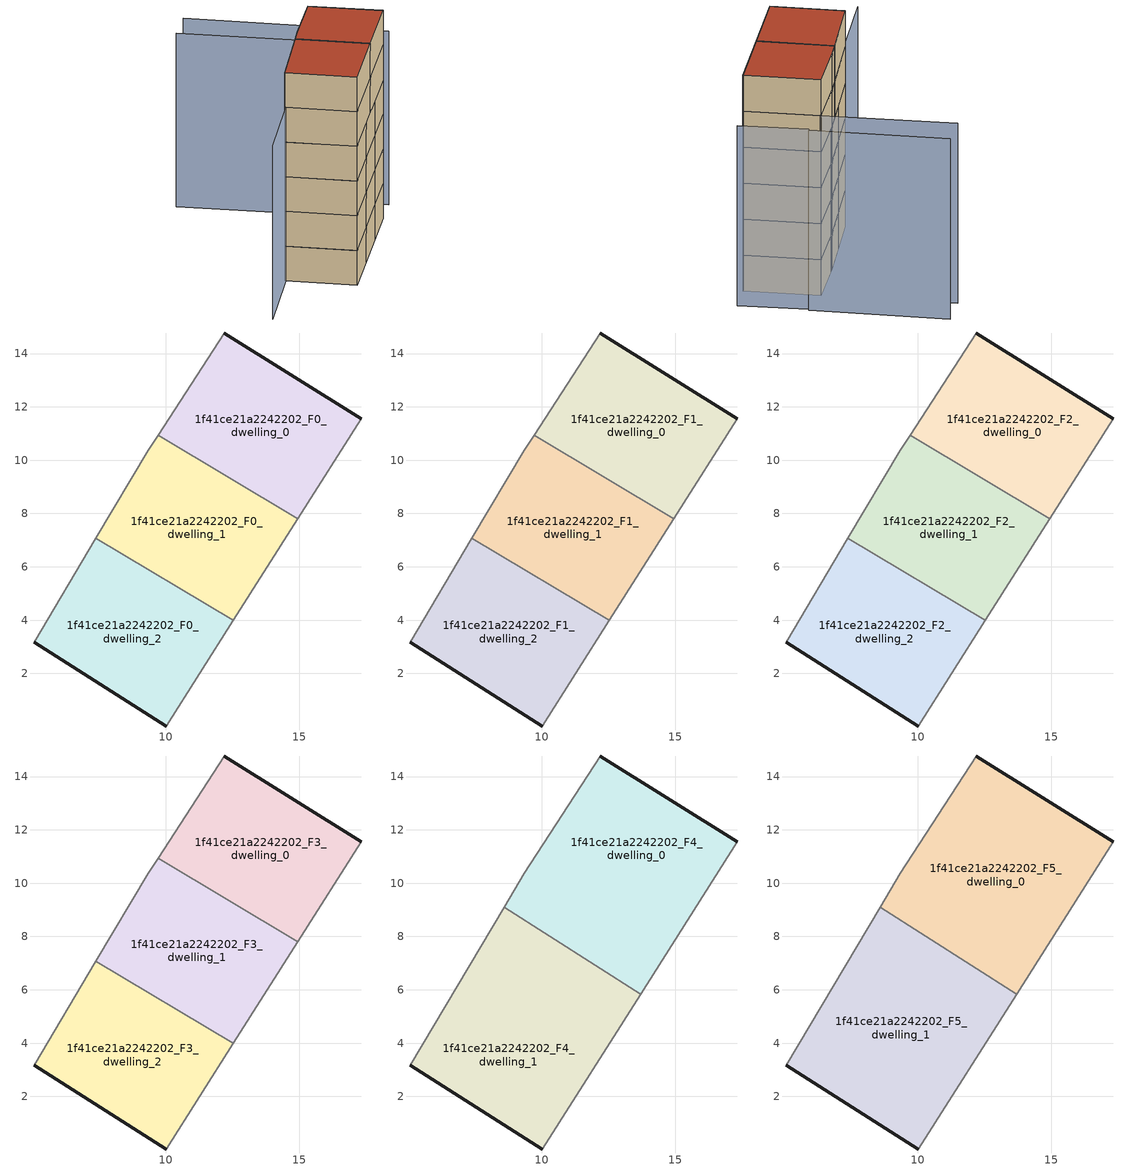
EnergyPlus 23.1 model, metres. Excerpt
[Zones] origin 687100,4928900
1f41ce21a2242202_F0_dwelling_0
 floor ground (EU_floor_Construction): 14.95,7.81 17.33,11.55 12.19,14.77 9.71,10.94 z0
 wall outside (EU_wall_Construction): 12.19,14.77 17.33,11.55 z0:3
 wall adiabatic (EU_wall_Construction): 17.33,11.55 14.95,7.81 / 9.71,10.94 12.19,14.77 z0:3
 wall to 1f41ce21a2242202_F0_dwelling_1 (EU_wall_Construction): 14.95,7.81 9.71,10.94 z0:3
1f41ce21a2242202_F0_dwelling_1
 floor ground (EU_floor_Construction): 12.53,3.99 14.95,7.81 9.71,10.94 9.34,10.37 7.38,7.07 z0
 wall adiabatic (EU_wall_Construction): 14.95,7.81 12.53,3.99 / 7.38,7.07 9.34,10.37 9.71,10.94 z0:3
 wall to 1f41ce21a2242202_F0_dwelling_2 (EU_wall_Construction): 12.53,3.99 7.38,7.07 z0:3
1f41ce21a2242202_F0_dwelling_2
 floor ground (EU_floor_Construction): 10.01,0.03 12.53,3.99 7.38,7.07 5.06,3.18 z0
 wall outside (EU_wall_Construction): 10.01,0.03 5.06,3.18 z0:3
 wall adiabatic (EU_wall_Construction): 12.53,3.99 10.01,0.03 / 5.06,3.18 7.38,7.07 z0:3
1f41ce21a2242202_F1_dwelling_0
 floor to 1f41ce21a2242202_F0_dwelling_0 (EU_floor_Construction): 14.95,7.81 17.33,11.55 12.19,14.77 9.71,10.94 z3
 wall outside (EU_wall_Construction): 12.19,14.77 17.33,11.55 z3:6
 wall adiabatic (EU_wall_Construction): 17.33,11.55 14.95,7.81 / 9.71,10.94 12.19,14.77 z3:6
 wall to 1f41ce21a2242202_F1_dwelling_1 (EU_wall_Construction): 14.95,7.81 9.71,10.94 z3:6
1f41ce21a2242202_F1_dwelling_1
 floor to 1f41ce21a2242202_F0_dwelling_1 (EU_floor_Construction): 12.53,3.99 14.95,7.81 9.71,10.94 9.34,10.37 7.38,7.07 z3
 wall adiabatic (EU_wall_Construction): 14.95,7.81 12.53,3.99 / 7.38,7.07 9.34,10.37 9.71,10.94 z3:6
 wall to 1f41ce21a2242202_F1_dwelling_2 (EU_wall_Construction): 12.53,3.99 7.38,7.07 z3:6
1f41ce21a2242202_F1_dwelling_2
 floor to 1f41ce21a2242202_F0_dwelling_2 (EU_floor_Construction): 10.01,0.03 12.53,3.99 7.38,7.07 5.06,3.18 z3
 wall outside (EU_wall_Construction): 10.01,0.03 5.06,3.18 z3:6
 wall adiabatic (EU_wall_Construction): 12.53,3.99 10.01,0.03 / 5.06,3.18 7.38,7.07 z3:6
1f41ce21a2242202_F2_dwelling_0
 floor to 1f41ce21a2242202_F1_dwelling_0 (EU_floor_Construction): 14.95,7.81 17.33,11.55 12.19,14.77 9.71,10.94 z6
 wall outside (EU_wall_Construction): 12.19,14.77 17.33,11.55 z6:9
 wall adiabatic (EU_wall_Construction): 17.33,11.55 14.95,7.81 / 9.71,10.94 12.19,14.77 z6:9
 wall to 1f41ce21a2242202_F2_dwelling_1 (EU_wall_Construction): 14.95,7.81 9.71,10.94 z6:9
1f41ce21a2242202_F2_dwelling_1
 floor to 1f41ce21a2242202_F1_dwelling_1 (EU_floor_Construction): 12.53,3.99 14.95,7.81 9.71,10.94 9.34,10.37 7.38,7.07 z6
 wall adiabatic (EU_wall_Construction): 14.95,7.81 12.53,3.99 / 7.38,7.07 9.34,10.37 9.71,10.94 z6:9
 wall to 1f41ce21a2242202_F2_dwelling_2 (EU_wall_Construction): 12.53,3.99 7.38,7.07 z6:9
1f41ce21a2242202_F2_dwelling_2
 floor to 1f41ce21a2242202_F1_dwelling_2 (EU_floor_Construction): 10.01,0.03 12.53,3.99 7.38,7.07 5.06,3.18 z6
 wall outside (EU_wall_Construction): 10.01,0.03 5.06,3.18 z6:9
 wall adiabatic (EU_wall_Construction): 12.53,3.99 10.01,0.03 / 5.06,3.18 7.38,7.07 z6:9
1f41ce21a2242202_F3_dwelling_0
 floor to 1f41ce21a2242202_F2_dwelling_0 (EU_floor_Construction): 14.95,7.81 17.33,11.55 12.19,14.77 9.71,10.94 z9
 wall outside (EU_wall_Construction): 12.19,14.77 17.33,11.55 z9:12
 wall adiabatic (EU_wall_Construction): 17.33,11.55 14.95,7.81 / 9.71,10.94 12.19,14.77 z9:12
 wall to 1f41ce21a2242202_F3_dwelling_1 (EU_wall_Construction): 14.95,7.81 9.71,10.94 z9:12
1f41ce21a2242202_F3_dwelling_1
 floor to 1f41ce21a2242202_F2_dwelling_1 (EU_floor_Construction): 12.53,3.99 14.95,7.81 9.71,10.94 9.34,10.37 7.38,7.07 z9
 wall adiabatic (EU_wall_Construction): 14.95,7.81 12.53,3.99 / 7.38,7.07 9.34,10.37 9.71,10.94 z9:12
 wall to 1f41ce21a2242202_F3_dwelling_2 (EU_wall_Construction): 12.53,3.99 7.38,7.07 z9:12
1f41ce21a2242202_F3_dwelling_2
 floor to 1f41ce21a2242202_F2_dwelling_2 (EU_floor_Construction): 10.01,0.03 12.53,3.99 7.38,7.07 5.06,3.18 z9
 wall outside (EU_wall_Construction): 10.01,0.03 5.06,3.18 z9:12
 wall adiabatic (EU_wall_Construction): 12.53,3.99 10.01,0.03 / 5.06,3.18 7.38,7.07 z9:12
1f41ce21a2242202_F4_dwelling_0
 floor to 1f41ce21a2242202_F3_dwelling_0 (EU_floor_Construction): 14.95,7.81 17.33,11.55 12.19,14.77 9.71,10.94 z12
 floor to 1f41ce21a2242202_F3_dwelling_1 (EU_floor_Construction): 13.7,5.84 14.95,7.81 9.71,10.94 9.34,10.37 8.58,9.09 z12
 wall outside (EU_wall_Construction): 12.19,14.77 17.33,11.55 z12:15
 wall adiabatic (EU_wall_Construction): 17.33,11.55 13.7,5.84 / 8.58,9.09 9.34,10.37 12.19,14.77 z12:15
 wall to 1f41ce21a2242202_F4_dwelling_1 (EU_wall_Construction): 13.7,5.84 8.58,9.09 z12:15
1f41ce21a2242202_F4_dwelling_1
 floor to 1f41ce21a2242202_F3_dwelling_1 (EU_floor_Construction): 12.53,3.99 13.7,5.84 8.58,9.09 7.38,7.07 z12
 floor to 1f41ce21a2242202_F3_dwelling_2 (EU_floor_Construction): 10.01,0.03 12.53,3.99 7.38,7.07 5.06,3.18 z12
 wall outside (EU_wall_Construction): 10.01,0.03 5.06,3.18 z12:15
 wall adiabatic (EU_wall_Construction): 13.7,5.84 10.01,0.03 / 5.06,3.18 8.58,9.09 z12:15
1f41ce21a2242202_F5_dwelling_0
 floor to 1f41ce21a2242202_F4_dwelling_0 (EU_floor_Construction): 13.7,5.84 17.33,11.55 12.19,14.77 9.34,10.37 8.58,9.09 z15
 wall outside (EU_wall_Construction): 12.19,14.77 17.33,11.55 z15:18
 wall adiabatic (EU_wall_Construction): 17.33,11.55 13.7,5.84 / 8.58,9.09 9.34,10.37 12.19,14.77 z15:18
 wall to 1f41ce21a2242202_F5_dwelling_1 (EU_wall_Construction): 13.7,5.84 8.58,9.09 z15:18
 roof outside (EU_roof_Construction): 17.33,11.55 13.7,5.84 8.58,9.09 9.34,10.37 12.19,14.77 z18
1f41ce21a2242202_F5_dwelling_1
 floor to 1f41ce21a2242202_F4_dwelling_1 (EU_floor_Construction): 10.01,0.03 13.7,5.84 8.58,9.09 5.06,3.18 z15
 wall outside (EU_wall_Construction): 10.01,0.03 5.06,3.18 z15:18
 wall adiabatic (EU_wall_Construction): 13.7,5.84 10.01,0.03 / 5.06,3.18 8.58,9.09 z15:18
 roof outside (EU_roof_Construction): 13.7,5.84 10.01,0.03 5.06,3.18 8.58,9.09 z18
shading: 3.23,20.33 12.28,14.77 / 12.28,14.77 1.07,-3.49 / 18.86,13.92 14.15,16.81 / 14.22,16.93 4.98,22.91 z0:15
[Building]
EU S2 Campaign: North Axis=0; Terrain=City; Solar Distribution=FullExterior
[Site:Location]
Bologna: Latitude=44.5; Longitude=11.25; Time Zone=1; Elevation=37
[SizingPeriod:WeatherFileDays]
AnnualSizingPeriod: Begin Month=1; Begin Day of Month=1; End Month=12; End Day of Month=31; Day of Week for Start Day=Monday; Use Weather File Daylight Saving Period=No; Use Weather File Rain and Snow Indicators=No
[MATERIAL]
EU_InternalMass_Material: Roughness=MediumRough; Thickness=0.1; Conductivity=1; Density=1800; Specific Heat=900; Thermal Absorptance=0.9; Solar Absorptance=0.7; Visible Absorptance=0.7
[MATERIAL:NOMASS] Roughness=MediumRough; Thermal Absorptance=0.9; Solar Absorptance=0.7; Visible Absorptance=0.7
Name | Thermal Resistance
EU_wall_NoMass | 0.905828
EU_roof_NoMass | 0.37593
EU_floor_NoMass | 0.67114
[CONSTRUCTION]
EU_wall_Construction: EU_wall_NoMass
EU_roof_Construction: EU_roof_NoMass
EU_floor_Construction: EU_floor_NoMass
EU_InternalMass_Construction: EU_InternalMass_Material
[ZONE] Type=1; Multiplier=1; Ceiling Height=autocalculate; Floor Area=autocalculate; Part of Total Floor Area=Yes
Name | Volume
1f41ce21a2242202_F0_dwelling_0; 1f41ce21a2242202_F1_dwelling_0; 1f41ce21a2242202_F2_dwelling_0; 1f41ce21a2242202_F3_dwelling_0 | 82.125
1f41ce21a2242202_F4_dwelling_0; 1f41ce21a2242202_F5_dwelling_0 | 123.205
1f41ce21a2242202_F0_dwelling_1; 1f41ce21a2242202_F1_dwelling_1; 1f41ce21a2242202_F2_dwelling_1; 1f41ce21a2242202_F3_dwelling_1 | 82.1455
1f41ce21a2242202_F4_dwelling_1; 1f41ce21a2242202_F5_dwelling_1 | 123.203
1f41ce21a2242202_F0_dwelling_2; 1f41ce21a2242202_F1_dwelling_2; 1f41ce21a2242202_F2_dwelling_2; 1f41ce21a2242202_F3_dwelling_2 | 82.1338
[INTERNALMASS] Construction=EU_InternalMass_Construction
Name | Zone or ZoneList | Surface Area
1f41ce21a2242202_F0_dwelling_0_EU_InternalMass | 1f41ce21a2242202_F0_dwelling_0 | 27.3751
1f41ce21a2242202_F0_dwelling_1_EU_InternalMass | 1f41ce21a2242202_F0_dwelling_1 | 27.3818
1f41ce21a2242202_F0_dwelling_2_EU_InternalMass | 1f41ce21a2242202_F0_dwelling_2 | 27.3781
1f41ce21a2242202_F1_dwelling_0_EU_InternalMass | 1f41ce21a2242202_F1_dwelling_0 | 27.3751
1f41ce21a2242202_F1_dwelling_1_EU_InternalMass | 1f41ce21a2242202_F1_dwelling_1 | 27.3818
1f41ce21a2242202_F1_dwelling_2_EU_InternalMass | 1f41ce21a2242202_F1_dwelling_2 | 27.3781
1f41ce21a2242202_F2_dwelling_0_EU_InternalMass | 1f41ce21a2242202_F2_dwelling_0 | 27.3751
1f41ce21a2242202_F2_dwelling_1_EU_InternalMass | 1f41ce21a2242202_F2_dwelling_1 | 27.3818
1f41ce21a2242202_F2_dwelling_2_EU_InternalMass | 1f41ce21a2242202_F2_dwelling_2 | 27.3781
1f41ce21a2242202_F3_dwelling_0_EU_InternalMass | 1f41ce21a2242202_F3_dwelling_0 | 27.3751
1f41ce21a2242202_F3_dwelling_1_EU_InternalMass | 1f41ce21a2242202_F3_dwelling_1 | 27.3818
1f41ce21a2242202_F3_dwelling_2_EU_InternalMass | 1f41ce21a2242202_F3_dwelling_2 | 27.3781
1f41ce21a2242202_F4_dwelling_0_EU_InternalMass | 1f41ce21a2242202_F4_dwelling_0 | 41.0689
1f41ce21a2242202_F4_dwelling_1_EU_InternalMass | 1f41ce21a2242202_F4_dwelling_1 | 41.0676
1f41ce21a2242202_F5_dwelling_0_EU_InternalMass | 1f41ce21a2242202_F5_dwelling_0 | 41.0689
1f41ce21a2242202_F5_dwelling_1_EU_InternalMass | 1f41ce21a2242202_F5_dwelling_1 | 41.0676
[OTHEREQUIPMENT] Fuel Type=Electricity; Design Level Calculation Method=Watts/Area; Power per Zone Floor Area=1; Fraction Latent=0; Fraction Radiant=0; Fraction Lost=0; Carbon Dioxide Generation Rate=0; EndUse Subcategory=EU_Step8_InternalGains
Name | Zone or ZoneList or Space or SpaceList | Schedule
EU_Step8_InternalGain_1f41ce21a2242202_F0_dwelling_0_f000 | 1f41ce21a2242202_F0_dwelling_0 | EU_Step8_GainSchedule_1f41ce21a2242202_F0_dwelling_0_f000
EU_Step8_InternalGain_1f41ce21a2242202_F0_dwelling_1_f000 | 1f41ce21a2242202_F0_dwelling_1 | EU_Step8_GainSchedule_1f41ce21a2242202_F0_dwelling_1_f000
EU_Step8_InternalGain_1f41ce21a2242202_F0_dwelling_2_f000 | 1f41ce21a2242202_F0_dwelling_2 | EU_Step8_GainSchedule_1f41ce21a2242202_F0_dwelling_2_f000
EU_Step8_InternalGain_1f41ce21a2242202_F1_dwelling_0_f000 | 1f41ce21a2242202_F1_dwelling_0 | EU_Step8_GainSchedule_1f41ce21a2242202_F1_dwelling_0_f000
EU_Step8_InternalGain_1f41ce21a2242202_F1_dwelling_1_f000 | 1f41ce21a2242202_F1_dwelling_1 | EU_Step8_GainSchedule_1f41ce21a2242202_F1_dwelling_1_f000
EU_Step8_InternalGain_1f41ce21a2242202_F1_dwelling_2_f000 | 1f41ce21a2242202_F1_dwelling_2 | EU_Step8_GainSchedule_1f41ce21a2242202_F1_dwelling_2_f000
EU_Step8_InternalGain_1f41ce21a2242202_F2_dwelling_0_f000 | 1f41ce21a2242202_F2_dwelling_0 | EU_Step8_GainSchedule_1f41ce21a2242202_F2_dwelling_0_f000
EU_Step8_InternalGain_1f41ce21a2242202_F2_dwelling_1_f000 | 1f41ce21a2242202_F2_dwelling_1 | EU_Step8_GainSchedule_1f41ce21a2242202_F2_dwelling_1_f000
EU_Step8_InternalGain_1f41ce21a2242202_F2_dwelling_2_f000 | 1f41ce21a2242202_F2_dwelling_2 | EU_Step8_GainSchedule_1f41ce21a2242202_F2_dwelling_2_f000
EU_Step8_InternalGain_1f41ce21a2242202_F3_dwelling_0_f000 | 1f41ce21a2242202_F3_dwelling_0 | EU_Step8_GainSchedule_1f41ce21a2242202_F3_dwelling_0_f000
EU_Step8_InternalGain_1f41ce21a2242202_F3_dwelling_1_f000 | 1f41ce21a2242202_F3_dwelling_1 | EU_Step8_GainSchedule_1f41ce21a2242202_F3_dwelling_1_f000
EU_Step8_InternalGain_1f41ce21a2242202_F3_dwelling_2_f000 | 1f41ce21a2242202_F3_dwelling_2 | EU_Step8_GainSchedule_1f41ce21a2242202_F3_dwelling_2_f000
EU_Step8_InternalGain_1f41ce21a2242202_F4_dwelling_0_f000 | 1f41ce21a2242202_F4_dwelling_0 | EU_Step8_GainSchedule_1f41ce21a2242202_F4_dwelling_0_f000
EU_Step8_InternalGain_1f41ce21a2242202_F4_dwelling_1_f000 | 1f41ce21a2242202_F4_dwelling_1 | EU_Step8_GainSchedule_1f41ce21a2242202_F4_dwelling_1_f000
EU_Step8_InternalGain_1f41ce21a2242202_F5_dwelling_0_f000 | 1f41ce21a2242202_F5_dwelling_0 | EU_Step8_GainSchedule_1f41ce21a2242202_F5_dwelling_0_f000
EU_Step8_InternalGain_1f41ce21a2242202_F5_dwelling_1_f000 | 1f41ce21a2242202_F5_dwelling_1 | EU_Step8_GainSchedule_1f41ce21a2242202_F5_dwelling_1_f000
[ZONEVENTILATION:DESIGNFLOWRATE] Schedule=EU_AlwaysOn; Design Flow Rate Calculation Method=AirChanges/Hour; Air Changes per Hour=0.73129; Ventilation Type=Natural; Fan Pressure Rise=0; Fan Total Efficiency=1; Constant Term Coefficient=1; Temperature Term Coefficient=0; Velocity Term Coefficient=0; Velocity Squared Term Coefficient=0; Minimum Indoor Temperature=-100; Maximum Indoor Temperature=100; Delta Temperature=-100; Minimum Outdoor Temperature=-100; Maximum Outdoor Temperature=100; Maximum Wind Speed=40
Name | Zone or ZoneList or Space or SpaceList
EU_ConstantAir_1f41ce21a2242202_F0_dwelling_0 | 1f41ce21a2242202_F0_dwelling_0
EU_ConstantAir_1f41ce21a2242202_F0_dwelling_1 | 1f41ce21a2242202_F0_dwelling_1
EU_ConstantAir_1f41ce21a2242202_F0_dwelling_2 | 1f41ce21a2242202_F0_dwelling_2
EU_ConstantAir_1f41ce21a2242202_F1_dwelling_0 | 1f41ce21a2242202_F1_dwelling_0
EU_ConstantAir_1f41ce21a2242202_F1_dwelling_1 | 1f41ce21a2242202_F1_dwelling_1
EU_ConstantAir_1f41ce21a2242202_F1_dwelling_2 | 1f41ce21a2242202_F1_dwelling_2
EU_ConstantAir_1f41ce21a2242202_F2_dwelling_0 | 1f41ce21a2242202_F2_dwelling_0
EU_ConstantAir_1f41ce21a2242202_F2_dwelling_1 | 1f41ce21a2242202_F2_dwelling_1
EU_ConstantAir_1f41ce21a2242202_F2_dwelling_2 | 1f41ce21a2242202_F2_dwelling_2
EU_ConstantAir_1f41ce21a2242202_F3_dwelling_0 | 1f41ce21a2242202_F3_dwelling_0
EU_ConstantAir_1f41ce21a2242202_F3_dwelling_1 | 1f41ce21a2242202_F3_dwelling_1
EU_ConstantAir_1f41ce21a2242202_F3_dwelling_2 | 1f41ce21a2242202_F3_dwelling_2
EU_ConstantAir_1f41ce21a2242202_F4_dwelling_0 | 1f41ce21a2242202_F4_dwelling_0
EU_ConstantAir_1f41ce21a2242202_F4_dwelling_1 | 1f41ce21a2242202_F4_dwelling_1
EU_ConstantAir_1f41ce21a2242202_F5_dwelling_0 | 1f41ce21a2242202_F5_dwelling_0
EU_ConstantAir_1f41ce21a2242202_F5_dwelling_1 | 1f41ce21a2242202_F5_dwelling_1
[HVACTEMPLATE:THERMOSTAT] Constant Heating Setpoint=20; Constant Cooling Setpoint=50
EU_HeatOnly_1f41ce21a2242202_F0_dwelling_0; EU_HeatOnly_1f41ce21a2242202_F0_dwelling_1; EU_HeatOnly_1f41ce21a2242202_F0_dwelling_2; EU_HeatOnly_1f41ce21a2242202_F1_dwelling_0; EU_HeatOnly_1f41ce21a2242202_F1_dwelling_1; EU_HeatOnly_1f41ce21a2242202_F1_dwelling_2; EU_HeatOnly_1f41ce21a2242202_F2_dwelling_0; EU_HeatOnly_1f41ce21a2242202_F2_dwelling_1; EU_HeatOnly_1f41ce21a2242202_F2_dwelling_2; EU_HeatOnly_1f41ce21a2242202_F3_dwelling_0; EU_HeatOnly_1f41ce21a2242202_F3_dwelling_1; EU_HeatOnly_1f41ce21a2242202_F3_dwelling_2; EU_HeatOnly_1f41ce21a2242202_F4_dwelling_0; EU_HeatOnly_1f41ce21a2242202_F4_dwelling_1; EU_HeatOnly_1f41ce21a2242202_F5_dwelling_0; EU_HeatOnly_1f41ce21a2242202_F5_dwelling_1
[HVACTEMPLATE:ZONE:IDEALLOADSAIRSYSTEM] System Availability Schedule=EU_AlwaysOn; Maximum Heating Supply Air Temperature=50; Minimum Cooling Supply Air Temperature=13; Maximum Heating Supply Air Humidity Ratio=0.0156; Minimum Cooling Supply Air Humidity Ratio=0.0077; Heating Limit=NoLimit; Cooling Limit=NoLimit; Heating Availability Schedule=EU_AlwaysOn; Cooling Availability Schedule=EU_CoolingOff; Dehumidification Control Type=ConstantSensibleHeatRatio; Cooling Sensible Heat Ratio=0.7; Dehumidification Setpoint=60; Humidification Control Type=None; Humidification Setpoint=30; Outdoor Air Method=None; Outdoor Air Flow Rate per Person=0.00944; Outdoor Air Flow Rate per Zone Floor Area=0; Outdoor Air Flow Rate per Zone=0; Demand Controlled Ventilation Type=None; Outdoor Air Economizer Type=NoEconomizer; Heat Recovery Type=None; Sensible Heat Recovery Effectiveness=0.7; Latent Heat Recovery Effectiveness=0.65
Name | Template Thermostat
1f41ce21a2242202_F0_dwelling_0 | EU_HeatOnly_1f41ce21a2242202_F0_dwelling_0
1f41ce21a2242202_F0_dwelling_1 | EU_HeatOnly_1f41ce21a2242202_F0_dwelling_1
1f41ce21a2242202_F0_dwelling_2 | EU_HeatOnly_1f41ce21a2242202_F0_dwelling_2
1f41ce21a2242202_F1_dwelling_0 | EU_HeatOnly_1f41ce21a2242202_F1_dwelling_0
1f41ce21a2242202_F1_dwelling_1 | EU_HeatOnly_1f41ce21a2242202_F1_dwelling_1
1f41ce21a2242202_F1_dwelling_2 | EU_HeatOnly_1f41ce21a2242202_F1_dwelling_2
1f41ce21a2242202_F2_dwelling_0 | EU_HeatOnly_1f41ce21a2242202_F2_dwelling_0
1f41ce21a2242202_F2_dwelling_1 | EU_HeatOnly_1f41ce21a2242202_F2_dwelling_1
1f41ce21a2242202_F2_dwelling_2 | EU_HeatOnly_1f41ce21a2242202_F2_dwelling_2
1f41ce21a2242202_F3_dwelling_0 | EU_HeatOnly_1f41ce21a2242202_F3_dwelling_0
1f41ce21a2242202_F3_dwelling_1 | EU_HeatOnly_1f41ce21a2242202_F3_dwelling_1
1f41ce21a2242202_F3_dwelling_2 | EU_HeatOnly_1f41ce21a2242202_F3_dwelling_2
1f41ce21a2242202_F4_dwelling_0 | EU_HeatOnly_1f41ce21a2242202_F4_dwelling_0
1f41ce21a2242202_F4_dwelling_1 | EU_HeatOnly_1f41ce21a2242202_F4_dwelling_1
1f41ce21a2242202_F5_dwelling_0 | EU_HeatOnly_1f41ce21a2242202_F5_dwelling_0
1f41ce21a2242202_F5_dwelling_1 | EU_HeatOnly_1f41ce21a2242202_F5_dwelling_1
[SIZING:ZONE] Zone Cooling Design Supply Air Temperature Input Method=SupplyAirTemperature; Zone Cooling Design Supply Air Temperature=13; Zone Heating Design Supply Air Temperature Input Method=SupplyAirTemperature; Zone Heating Design Supply Air Temperature=50; Zone Cooling Design Supply Air Humidity Ratio=0.008; Zone Heating Design Supply Air Humidity Ratio=0.008; Cooling Design Air Flow Method=DesignDay; Cooling Design Air Flow Rate=0; Cooling Minimum Air Flow per Zone Floor Area=0.000762; Cooling Minimum Air Flow=0; Cooling Minimum Air Flow Fraction=0.2; Heating Design Air Flow Method=DesignDay; Heating Design Air Flow Rate=0; Heating Maximum Air Flow per Zone Floor Area=0.002032; Heating Maximum Air Flow=0.141576; Heating Maximum Air Flow Fraction=0.3; Account for Dedicated Outdoor Air System=No; Dedicated Outdoor Air System Control Strategy=NeutralSupplyAir; Dedicated Outdoor Air Low Setpoint Temperature for Design=autosize; Dedicated Outdoor Air High Setpoint Temperature for Design=autosize; Zone Load Sizing Method=Sensible Load Only No Latent Load; Zone Latent Cooling Design Supply Air Humidity Ratio Input Method=HumidityRatioDifference; Zone Cooling Design Supply Air Humidity Ratio Difference=0.005; Zone Latent Heating Design Supply Air Humidity Ratio Input Method=HumidityRatioDifference; Zone Humidification Design Supply Air Humidity Ratio Difference=0.005
1f41ce21a2242202_F0_dwelling_0; 1f41ce21a2242202_F0_dwelling_1; 1f41ce21a2242202_F0_dwelling_2; 1f41ce21a2242202_F1_dwelling_0; 1f41ce21a2242202_F1_dwelling_1; 1f41ce21a2242202_F1_dwelling_2; 1f41ce21a2242202_F2_dwelling_0; 1f41ce21a2242202_F2_dwelling_1; 1f41ce21a2242202_F2_dwelling_2; 1f41ce21a2242202_F3_dwelling_0; 1f41ce21a2242202_F3_dwelling_1; 1f41ce21a2242202_F3_dwelling_2; 1f41ce21a2242202_F4_dwelling_0; 1f41ce21a2242202_F4_dwelling_1; 1f41ce21a2242202_F5_dwelling_0; 1f41ce21a2242202_F5_dwelling_1
[SCHEDULE:CONSTANT]
Name | Hourly Value
EU_AlwaysOn | 1
EU_CoolingOff | 0
[SCHEDULE:FILE] Column Number=1; Rows to Skip at Top=0; Number of Hours of Data=8760; Column Separator=Comma; Interpolate to Timestep=No; Minutes per Item=60; Adjust Schedule for Daylight Savings=Yes
Name | File
EU_Step8_GainSchedule_1f41ce21a2242202_F0_dwelling_0_f000 | ../../schedules/1f41ce21a2242202/1f41ce21a2242202_F0_dwelling_0_f000_gain.csv
EU_Step8_GainSchedule_1f41ce21a2242202_F0_dwelling_1_f000 | ../../schedules/1f41ce21a2242202/1f41ce21a2242202_F0_dwelling_1_f000_gain.csv
EU_Step8_GainSchedule_1f41ce21a2242202_F0_dwelling_2_f000 | ../../schedules/1f41ce21a2242202/1f41ce21a2242202_F0_dwelling_2_f000_gain.csv
EU_Step8_GainSchedule_1f41ce21a2242202_F1_dwelling_0_f000 | ../../schedules/1f41ce21a2242202/1f41ce21a2242202_F1_dwelling_0_f000_gain.csv
EU_Step8_GainSchedule_1f41ce21a2242202_F1_dwelling_1_f000 | ../../schedules/1f41ce21a2242202/1f41ce21a2242202_F1_dwelling_1_f000_gain.csv
EU_Step8_GainSchedule_1f41ce21a2242202_F1_dwelling_2_f000 | ../../schedules/1f41ce21a2242202/1f41ce21a2242202_F1_dwelling_2_f000_gain.csv
EU_Step8_GainSchedule_1f41ce21a2242202_F2_dwelling_0_f000 | ../../schedules/1f41ce21a2242202/1f41ce21a2242202_F2_dwelling_0_f000_gain.csv
EU_Step8_GainSchedule_1f41ce21a2242202_F2_dwelling_1_f000 | ../../schedules/1f41ce21a2242202/1f41ce21a2242202_F2_dwelling_1_f000_gain.csv
EU_Step8_GainSchedule_1f41ce21a2242202_F2_dwelling_2_f000 | ../../schedules/1f41ce21a2242202/1f41ce21a2242202_F2_dwelling_2_f000_gain.csv
EU_Step8_GainSchedule_1f41ce21a2242202_F3_dwelling_0_f000 | ../../schedules/1f41ce21a2242202/1f41ce21a2242202_F3_dwelling_0_f000_gain.csv
EU_Step8_GainSchedule_1f41ce21a2242202_F3_dwelling_1_f000 | ../../schedules/1f41ce21a2242202/1f41ce21a2242202_F3_dwelling_1_f000_gain.csv
EU_Step8_GainSchedule_1f41ce21a2242202_F3_dwelling_2_f000 | ../../schedules/1f41ce21a2242202/1f41ce21a2242202_F3_dwelling_2_f000_gain.csv
EU_Step8_GainSchedule_1f41ce21a2242202_F4_dwelling_0_f000 | ../../schedules/1f41ce21a2242202/1f41ce21a2242202_F4_dwelling_0_f000_gain.csv
EU_Step8_GainSchedule_1f41ce21a2242202_F4_dwelling_1_f000 | ../../schedules/1f41ce21a2242202/1f41ce21a2242202_F4_dwelling_1_f000_gain.csv
EU_Step8_GainSchedule_1f41ce21a2242202_F5_dwelling_0_f000 | ../../schedules/1f41ce21a2242202/1f41ce21a2242202_F5_dwelling_0_f000_gain.csv
EU_Step8_GainSchedule_1f41ce21a2242202_F5_dwelling_1_f000 | ../../schedules/1f41ce21a2242202/1f41ce21a2242202_F5_dwelling_1_f000_gain.csv
